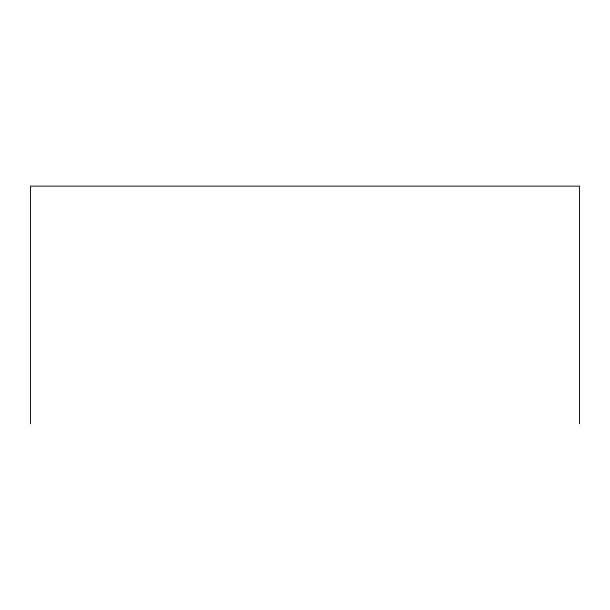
<?xml version="1.0" encoding="UTF-8"?>
<svg xmlns="http://www.w3.org/2000/svg" width="610" height="610" viewBox="0 0 610 610"><rect width="100%" height="100%" fill="white"/><g stroke="black" fill="none" stroke-linecap="round" stroke-linejoin="round"><path stroke-width="0.91" d="M579.5 423.858L579.5 186.141L30.5 186.141L30.5 423.858"/></g></svg>
